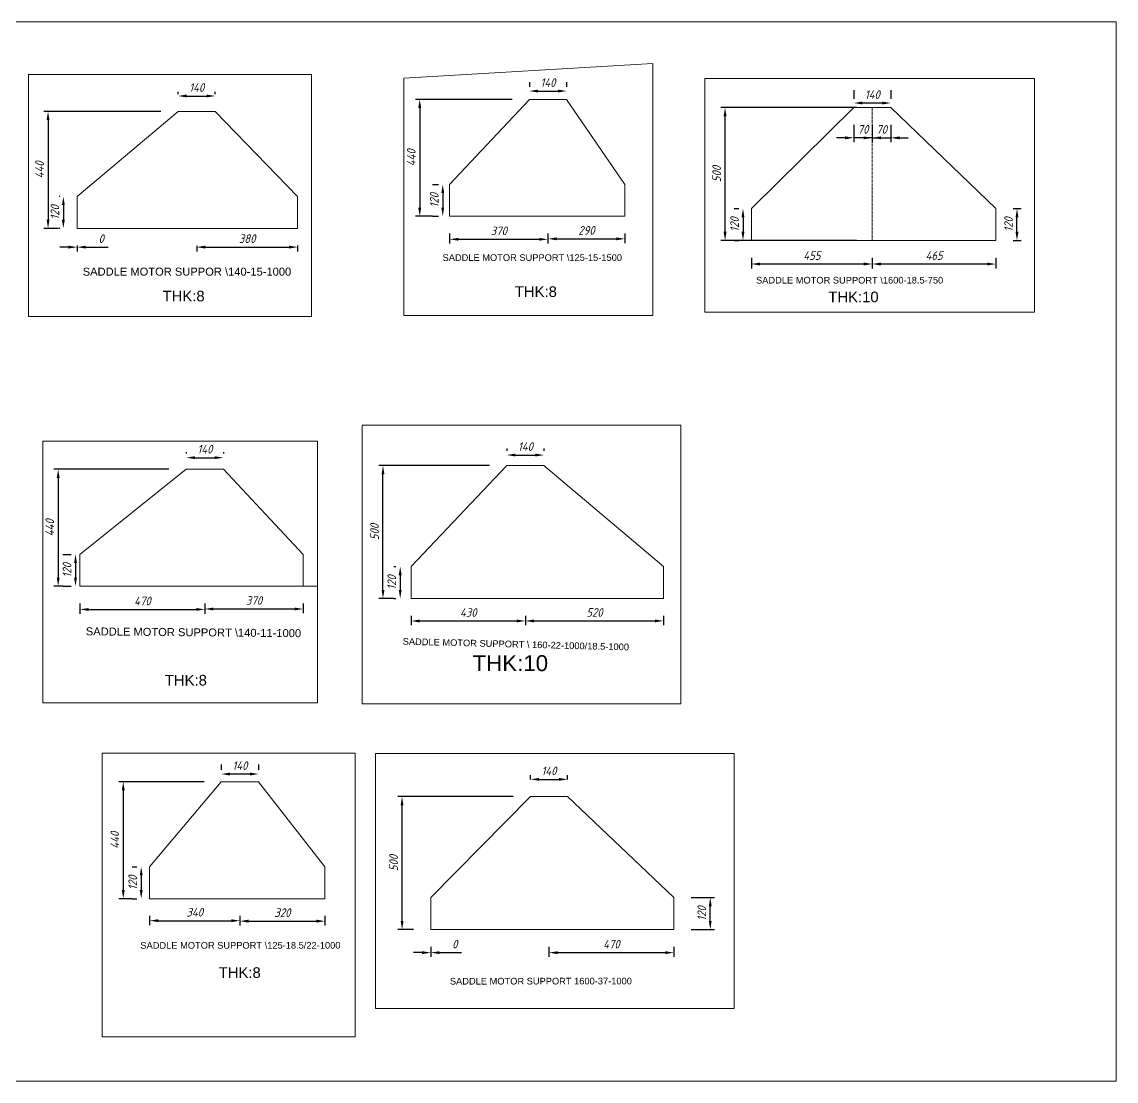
# Model space of a CAD drawing. Header units: millimetres. Extents: x -190679 to -115036, y 116840 to 137731.
# Drawn here: x -138171 to -134052, y 133157 to 137143 of the extents above; entities that cross this region are included whole.
import ezdxf

# ---------------------------------------------------------------- set-up
doc = ezdxf.new("R2010")
doc.units = ezdxf.units.MM
doc.linetypes.add('ACAD_ISO02W100', pattern=[15, 12, -3])
doc.styles.add('GENISO', font='geniso.shx', dxfattribs={"oblique": 15})
doc.styles.get("Standard").update_dxf_attribs({"font": 'arial.ttf'})
doc.dimstyles.new('Scale', dxfattribs={"dimscale": 13, "dimtxt": 2.5, "dimasz": 2.5, "dimexe": 1.25, "dimexo": 5, "dimgap": 1.2, "dimtad": 1, "dimdec": 0, "dimtxsty": 'GENISO', "dimcen": 2.5, "dimclrd": 1, "dimclre": 1, "dimclrt": 7, "dimadec": 0, "dimazin": 0, "dimtfac": 1, "dimtdec": 0, "dimtmove": 0, "dimatfit": 3, "dimfxl": 1, "dimlwd": -1, "dimlwe": -1, "dimarcsym": 0})

# ---------------------------------------------------------------- blocks, each defined once
blk = doc.blocks.new('*D40')
at = {"color": 1, "transparency": 16777216}
for p, q in [((-137995.6, 136295), (-138028.1, 136295)), ((-137963.1, 136300.6), (-137963.1, 136278.7)), ((-137963.1, 136300.6), (-137963.1, 136278.7)), ((-137930.6, 136295), (-137846.9, 136295))]:
    blk.add_line(p, q, dxfattribs=at)
at = {"color": 1, "linetype": 'ByBlock', "transparency": 16777216}
for points in [[(-137995.6, 136300.4), (-137995.6, 136289.5), (-137963.1, 136295)], [(-137930.6, 136300.4), (-137930.6, 136289.5), (-137963.1, 136295)]]:
    blk.add_solid(points, dxfattribs=at)
at = {"layer": 'Defpoints', "color": 0, "linetype": 'ByBlock', "transparency": 16777216}
for p in [(-137963.1, 136365.6), (-137963.1, 136365.6), (-137963.1, 136295)]:
    blk.add_point(p, dxfattribs=at)
at = {"color": 7, "linetype": 'ByBlock', "lineweight": 0, "transparency": 16777216, "insert": (-137872.5, 136326.8), "char_height": 32.5, "attachment_point": 5, "style": 'GENISO'}
blk.add_mtext('0', dxfattribs=at)
blk = doc.blocks.new('*D41')
at = {"color": 1, "transparency": 16777216}
for p, q in [((-137513.1, 136299.9), (-137513.1, 136278.8)), ((-137480.6, 136295.1), (-137165.6, 136295.1)), ((-137133.1, 136300.6), (-137133.1, 136278.8))]:
    blk.add_line(p, q, dxfattribs=at)
at = {"color": 1, "linetype": 'ByBlock', "transparency": 16777216}
for points in [[(-137480.6, 136300.5), (-137480.6, 136289.7), (-137513.1, 136295.1)], [(-137165.6, 136300.5), (-137165.6, 136289.7), (-137133.1, 136295.1)]]:
    blk.add_solid(points, dxfattribs=at)
at = {"layer": 'Defpoints', "color": 0, "linetype": 'ByBlock', "transparency": 16777216}
for p in [(-137513.1, 136364.9), (-137133.1, 136365.6), (-137133.1, 136295.1)]:
    blk.add_point(p, dxfattribs=at)
at = {"color": 7, "linetype": 'ByBlock', "lineweight": 0, "transparency": 16777216, "insert": (-137323.1, 136326.9), "char_height": 32.5, "attachment_point": 5, "style": 'GENISO'}
blk.add_mtext('380', dxfattribs=at)
blk = doc.blocks.new('*D42')
at = {"color": 1, "transparency": 16777216}
for p, q in [((-137583.1, 136870.6), (-137583.1, 136880)), ((-137443.1, 136870.6), (-137443.1, 136880)), ((-137550.6, 136863.7), (-137475.6, 136863.7))]:
    blk.add_line(p, q, dxfattribs=at)
at = {"color": 1, "linetype": 'ByBlock', "transparency": 16777216}
for points in [[(-137550.6, 136869.2), (-137550.6, 136858.3), (-137583.1, 136863.7)], [(-137475.6, 136869.2), (-137475.6, 136858.3), (-137443.1, 136863.7)]]:
    blk.add_solid(points, dxfattribs=at)
at = {"layer": 'Defpoints', "color": 0, "linetype": 'ByBlock', "transparency": 16777216}
for p in [(-137443.1, 136863.7), (-137583.1, 136805.6), (-137443.1, 136805.6)]:
    blk.add_point(p, dxfattribs=at)
at = {"color": 7, "linetype": 'ByBlock', "lineweight": 0, "transparency": 16777216, "insert": (-137513.1, 136895.6), "char_height": 32.5, "attachment_point": 5, "style": 'GENISO'}
blk.add_mtext('140', dxfattribs=at)
blk = doc.blocks.new('*D43')
at = {"color": 1, "transparency": 16777216}
for p, q in [((-138028.1, 136485.6), (-138031.2, 136485.6)), ((-138015, 136453.1), (-138015, 136398.1)), ((-138028.1, 136365.6), (-138031.2, 136365.6))]:
    blk.add_line(p, q, dxfattribs=at)
at = {"color": 1, "linetype": 'ByBlock', "transparency": 16777216}
for points in [[(-138020.4, 136453.1), (-138009.5, 136453.1), (-138015, 136485.6)], [(-138020.4, 136398.1), (-138009.5, 136398.1), (-138015, 136365.6)]]:
    blk.add_solid(points, dxfattribs=at)
at = {"layer": 'Defpoints', "color": 0, "linetype": 'ByBlock', "transparency": 16777216}
for p in [(-137963.1, 136485.6), (-138015, 136365.6), (-137963.1, 136365.6)]:
    blk.add_point(p, dxfattribs=at)
at = {"color": 7, "linetype": 'ByBlock', "lineweight": 0, "transparency": 16777216, "insert": (-138046.8, 136425.6), "char_height": 32.5, "attachment_point": 5, "rotation": 90, "style": 'GENISO'}
blk.add_mtext('120', dxfattribs=at)
blk = doc.blocks.new('*D44')
at = {"color": 1, "transparency": 16777216}
for p, q in [((-137952.3, 134953.9), (-137952.3, 134915.4)), ((-137919.8, 134931.6), (-137514.8, 134931.6)), ((-137482.3, 134953.9), (-137482.3, 134915.4))]:
    blk.add_line(p, q, dxfattribs=at)
at = {"color": 1, "linetype": 'ByBlock', "transparency": 16777216}
for points in [[(-137919.8, 134937), (-137919.8, 134926.2), (-137952.3, 134931.6)], [(-137514.8, 134937), (-137514.8, 134926.2), (-137482.3, 134931.6)]]:
    blk.add_solid(points, dxfattribs=at)
at = {"layer": 'Defpoints', "color": 0, "linetype": 'ByBlock', "transparency": 16777216}
for p in [(-137952.3, 135018.9), (-137482.3, 135018.9), (-137482.3, 134931.6)]:
    blk.add_point(p, dxfattribs=at)
at = {"color": 7, "linetype": 'ByBlock', "lineweight": 0, "transparency": 16777216, "insert": (-137717.3, 134963.5), "char_height": 32.5, "attachment_point": 5, "style": 'GENISO'}
blk.add_mtext('470', dxfattribs=at)
blk = doc.blocks.new('*D45')
at = {"color": 1, "transparency": 16777216}
for p, q in [((-137482.3, 134953.3), (-137482.3, 134917.1)), ((-137449.8, 134933.3), (-137144.8, 134933.3)), ((-137112.3, 134953.9), (-137112.3, 134917.1))]:
    blk.add_line(p, q, dxfattribs=at)
at = {"color": 1, "linetype": 'ByBlock', "transparency": 16777216}
for points in [[(-137449.8, 134938.8), (-137449.8, 134927.9), (-137482.3, 134933.3)], [(-137144.8, 134938.8), (-137144.8, 134927.9), (-137112.3, 134933.3)]]:
    blk.add_solid(points, dxfattribs=at)
at = {"layer": 'Defpoints', "color": 0, "linetype": 'ByBlock', "transparency": 16777216}
for p in [(-137482.3, 135018.3), (-137112.3, 135018.9), (-137112.3, 134933.3)]:
    blk.add_point(p, dxfattribs=at)
at = {"color": 7, "linetype": 'ByBlock', "lineweight": 0, "transparency": 16777216, "insert": (-137297.3, 134965.2), "char_height": 32.5, "attachment_point": 5, "style": 'GENISO'}
blk.add_mtext('370', dxfattribs=at)
blk = doc.blocks.new('*D46')
at = {"color": 1, "transparency": 16777216}
for p, q in [((-138017.3, 135138.9), (-137985.5, 135138.9)), ((-137969.3, 135106.4), (-137969.3, 135051.4)), ((-138017.3, 135018.9), (-137985.5, 135018.9))]:
    blk.add_line(p, q, dxfattribs=at)
at = {"color": 1, "linetype": 'ByBlock', "transparency": 16777216}
for points in [[(-137974.7, 135106.4), (-137963.9, 135106.4), (-137969.3, 135138.9)], [(-137974.7, 135051.4), (-137963.9, 135051.4), (-137969.3, 135018.9)]]:
    blk.add_solid(points, dxfattribs=at)
at = {"layer": 'Defpoints', "color": 0, "linetype": 'ByBlock', "transparency": 16777216}
for p in [(-137952.3, 135138.9), (-137969.3, 135018.9), (-137952.3, 135018.9)]:
    blk.add_point(p, dxfattribs=at)
at = {"color": 7, "linetype": 'ByBlock', "lineweight": 0, "transparency": 16777216, "insert": (-138001.1, 135078.9), "char_height": 32.5, "attachment_point": 5, "rotation": 90, "style": 'GENISO'}
blk.add_mtext('120', dxfattribs=at)
blk = doc.blocks.new('*D47')
at = {"color": 1, "transparency": 16777216}
for p, q in [((-137617.3, 135458.9), (-138050.6, 135458.9)), ((-138034.4, 135426.4), (-138034.4, 135051.4)), ((-138017.3, 135018.9), (-138050.6, 135018.9))]:
    blk.add_line(p, q, dxfattribs=at)
at = {"color": 1, "linetype": 'ByBlock', "transparency": 16777216}
for points in [[(-138039.8, 135426.4), (-138029, 135426.4), (-138034.4, 135458.9)], [(-138039.8, 135051.4), (-138029, 135051.4), (-138034.4, 135018.9)]]:
    blk.add_solid(points, dxfattribs=at)
at = {"layer": 'Defpoints', "color": 0, "linetype": 'ByBlock', "transparency": 16777216}
for p in [(-137552.3, 135458.9), (-138034.4, 135018.9), (-137952.3, 135018.9)]:
    blk.add_point(p, dxfattribs=at)
at = {"color": 7, "linetype": 'ByBlock', "lineweight": 0, "transparency": 16777216, "insert": (-138066.2, 135238.9), "char_height": 32.5, "attachment_point": 5, "rotation": 90, "style": 'GENISO'}
blk.add_mtext('440', dxfattribs=at)
blk = doc.blocks.new('*D48')
at = {"color": 1, "transparency": 16777216}
for p, q in [((-137552.3, 135523.9), (-137552.3, 135518.9)), ((-137412.3, 135523.9), (-137412.3, 135518.9)), ((-137519.8, 135502.7), (-137444.8, 135502.7))]:
    blk.add_line(p, q, dxfattribs=at)
at = {"color": 1, "linetype": 'ByBlock', "transparency": 16777216}
for points in [[(-137519.8, 135508.1), (-137519.8, 135497.3), (-137552.3, 135502.7)], [(-137444.8, 135508.1), (-137444.8, 135497.3), (-137412.3, 135502.7)]]:
    blk.add_solid(points, dxfattribs=at)
at = {"layer": 'Defpoints', "color": 0, "linetype": 'ByBlock', "transparency": 16777216}
for p in [(-137412.3, 135502.7), (-137552.3, 135458.9), (-137412.3, 135458.9)]:
    blk.add_point(p, dxfattribs=at)
at = {"color": 7, "linetype": 'ByBlock', "lineweight": 0, "transparency": 16777216, "insert": (-137482.3, 135534.5), "char_height": 32.5, "attachment_point": 5, "style": 'GENISO'}
blk.add_mtext('140', dxfattribs=at)
blk = doc.blocks.new('*D49')
at = {"color": 1, "transparency": 16777216}
for p, q in [((-137690.4, 133778), (-137690.4, 133744)), ((-137350.4, 133778), (-137350.4, 133744)), ((-137657.9, 133760.3), (-137382.9, 133760.3))]:
    blk.add_line(p, q, dxfattribs=at)
at = {"color": 1, "linetype": 'ByBlock', "transparency": 16777216}
for points in [[(-137657.9, 133765.7), (-137657.9, 133754.9), (-137690.4, 133760.3)], [(-137382.9, 133765.7), (-137382.9, 133754.9), (-137350.4, 133760.3)]]:
    blk.add_solid(points, dxfattribs=at)
at = {"layer": 'Defpoints', "color": 0, "linetype": 'ByBlock', "transparency": 16777216}
for p in [(-137690.4, 133843), (-137350.4, 133843), (-137350.4, 133760.3)]:
    blk.add_point(p, dxfattribs=at)
at = {"color": 7, "linetype": 'ByBlock', "lineweight": 0, "transparency": 16777216, "insert": (-137520.4, 133792.1), "char_height": 32.5, "attachment_point": 5, "style": 'GENISO'}
blk.add_mtext('340', dxfattribs=at)
blk = doc.blocks.new('*D50')
at = {"color": 1, "transparency": 16777216}
for p, q in [((-137350.4, 133778), (-137350.4, 133742.4)), ((-137030.4, 133778), (-137030.4, 133742.4)), ((-137317.9, 133758.6), (-137062.9, 133758.6))]:
    blk.add_line(p, q, dxfattribs=at)
at = {"color": 1, "linetype": 'ByBlock', "transparency": 16777216}
for points in [[(-137317.9, 133764.1), (-137317.9, 133753.2), (-137350.4, 133758.6)], [(-137062.9, 133764.1), (-137062.9, 133753.2), (-137030.4, 133758.6)]]:
    blk.add_solid(points, dxfattribs=at)
at = {"layer": 'Defpoints', "color": 0, "linetype": 'ByBlock', "transparency": 16777216}
for p in [(-137350.4, 133843), (-137030.4, 133843), (-137030.4, 133758.6)]:
    blk.add_point(p, dxfattribs=at)
at = {"color": 7, "linetype": 'ByBlock', "lineweight": 0, "transparency": 16777216, "insert": (-137190.4, 133790.5), "char_height": 32.5, "attachment_point": 5, "style": 'GENISO'}
blk.add_mtext('320', dxfattribs=at)
blk = doc.blocks.new('*D51')
at = {"color": 1, "transparency": 16777216}
for p, q in [((-137755.4, 133963), (-137738.2, 133963)), ((-137721.9, 133930.5), (-137721.9, 133875.5)), ((-137755.4, 133843), (-137738.2, 133843))]:
    blk.add_line(p, q, dxfattribs=at)
at = {"color": 1, "linetype": 'ByBlock', "transparency": 16777216}
for points in [[(-137727.4, 133930.5), (-137716.5, 133930.5), (-137721.9, 133963)], [(-137727.4, 133875.5), (-137716.5, 133875.5), (-137721.9, 133843)]]:
    blk.add_solid(points, dxfattribs=at)
at = {"layer": 'Defpoints', "color": 0, "linetype": 'ByBlock', "transparency": 16777216}
for p in [(-137690.4, 133963), (-137721.9, 133843), (-137690.4, 133843)]:
    blk.add_point(p, dxfattribs=at)
at = {"color": 7, "linetype": 'ByBlock', "lineweight": 0, "transparency": 16777216, "insert": (-137753.8, 133903), "char_height": 32.5, "attachment_point": 5, "rotation": 90, "style": 'GENISO'}
blk.add_mtext('120', dxfattribs=at)
blk = doc.blocks.new('*D52')
at = {"color": 1, "transparency": 16777216}
for p, q in [((-137485.4, 134283), (-137805.7, 134283)), ((-137789.4, 134250.5), (-137789.4, 133875.5)), ((-137755.4, 133843), (-137805.7, 133843))]:
    blk.add_line(p, q, dxfattribs=at)
at = {"color": 1, "linetype": 'ByBlock', "transparency": 16777216}
for points in [[(-137794.9, 134250.5), (-137784, 134250.5), (-137789.4, 134283)], [(-137794.9, 133875.5), (-137784, 133875.5), (-137789.4, 133843)]]:
    blk.add_solid(points, dxfattribs=at)
at = {"layer": 'Defpoints', "color": 0, "linetype": 'ByBlock', "transparency": 16777216}
for p in [(-137420.4, 134283), (-137789.4, 133843), (-137690.4, 133843)]:
    blk.add_point(p, dxfattribs=at)
at = {"color": 7, "linetype": 'ByBlock', "lineweight": 0, "transparency": 16777216, "insert": (-137821.3, 134063), "char_height": 32.5, "attachment_point": 5, "rotation": 90, "style": 'GENISO'}
blk.add_mtext('440', dxfattribs=at)
blk = doc.blocks.new('*D53')
at = {"color": 1, "transparency": 16777216}
for p, q in [((-137420.4, 134348), (-137420.4, 134328.3)), ((-137280.4, 134348), (-137280.4, 134328.3)), ((-137312.9, 134312.1), (-137387.9, 134312.1))]:
    blk.add_line(p, q, dxfattribs=at)
at = {"color": 1, "linetype": 'ByBlock', "transparency": 16777216}
for points in [[(-137387.9, 134317.5), (-137387.9, 134306.7), (-137420.4, 134312.1)], [(-137312.9, 134317.5), (-137312.9, 134306.7), (-137280.4, 134312.1)]]:
    blk.add_solid(points, dxfattribs=at)
at = {"layer": 'Defpoints', "color": 0, "linetype": 'ByBlock', "transparency": 16777216}
for p in [(-137420.4, 134312.1), (-137420.4, 134283), (-137280.4, 134283)]:
    blk.add_point(p, dxfattribs=at)
at = {"color": 7, "linetype": 'ByBlock', "lineweight": 0, "transparency": 16777216, "insert": (-137350.4, 134343.9), "char_height": 32.5, "attachment_point": 5, "style": 'GENISO'}
blk.add_mtext('140', dxfattribs=at)
blk = doc.blocks.new('*D54')
at = {"color": 1, "transparency": 16777216}
for p, q in [((-136560.9, 136346.2), (-136560.9, 136308.2)), ((-136190.9, 136346.2), (-136190.9, 136308.2)), ((-136528.4, 136324.5), (-136223.4, 136324.5))]:
    blk.add_line(p, q, dxfattribs=at)
at = {"color": 1, "linetype": 'ByBlock', "transparency": 16777216}
for points in [[(-136528.4, 136329.9), (-136528.4, 136319.1), (-136560.9, 136324.5)], [(-136223.4, 136329.9), (-136223.4, 136319.1), (-136190.9, 136324.5)]]:
    blk.add_solid(points, dxfattribs=at)
at = {"layer": 'Defpoints', "color": 0, "linetype": 'ByBlock', "transparency": 16777216}
for p in [(-136560.9, 136411.2), (-136190.9, 136411.2), (-136190.9, 136324.5)]:
    blk.add_point(p, dxfattribs=at)
at = {"color": 7, "linetype": 'ByBlock', "lineweight": 0, "transparency": 16777216, "insert": (-136375.9, 136356.3), "char_height": 32.5, "attachment_point": 5, "style": 'GENISO'}
blk.add_mtext('370', dxfattribs=at)
blk = doc.blocks.new('*D55')
at = {"color": 1, "transparency": 16777216}
for p, q in [((-136190.9, 136345.6), (-136190.9, 136310)), ((-135900.9, 136346.2), (-135900.9, 136310)), ((-136158.4, 136326.2), (-135933.4, 136326.2))]:
    blk.add_line(p, q, dxfattribs=at)
at = {"color": 1, "linetype": 'ByBlock', "transparency": 16777216}
for points in [[(-136158.4, 136331.7), (-136158.4, 136320.8), (-136190.9, 136326.2)], [(-135933.4, 136331.7), (-135933.4, 136320.8), (-135900.9, 136326.2)]]:
    blk.add_solid(points, dxfattribs=at)
at = {"layer": 'Defpoints', "color": 0, "linetype": 'ByBlock', "transparency": 16777216}
for p in [(-136190.9, 136410.6), (-135900.9, 136411.2), (-135900.9, 136326.2)]:
    blk.add_point(p, dxfattribs=at)
at = {"color": 7, "linetype": 'ByBlock', "lineweight": 0, "transparency": 16777216, "insert": (-136045.9, 136358.1), "char_height": 32.5, "attachment_point": 5, "style": 'GENISO'}
blk.add_mtext('290', dxfattribs=at)
blk = doc.blocks.new('*D56')
at = {"color": 1, "transparency": 16777216}
for p, q in [((-136625.9, 136531.2), (-136603.2, 136531.2)), ((-136586.9, 136498.7), (-136586.9, 136443.7)), ((-136625.9, 136411.2), (-136603.2, 136411.2))]:
    blk.add_line(p, q, dxfattribs=at)
at = {"color": 1, "linetype": 'ByBlock', "transparency": 16777216}
for points in [[(-136592.3, 136498.7), (-136581.5, 136498.7), (-136586.9, 136531.2)], [(-136592.3, 136443.7), (-136581.5, 136443.7), (-136586.9, 136411.2)]]:
    blk.add_solid(points, dxfattribs=at)
at = {"layer": 'Defpoints', "color": 0, "linetype": 'ByBlock', "transparency": 16777216}
for p in [(-136560.9, 136531.2), (-136586.9, 136411.2), (-136560.9, 136411.2)]:
    blk.add_point(p, dxfattribs=at)
at = {"color": 7, "linetype": 'ByBlock', "lineweight": 0, "transparency": 16777216, "insert": (-136618.8, 136471.2), "char_height": 32.5, "attachment_point": 5, "rotation": 90, "style": 'GENISO'}
blk.add_mtext('120', dxfattribs=at)
blk = doc.blocks.new('*D57')
at = {"color": 1, "transparency": 16777216}
for p, q in [((-136325.9, 136851.2), (-136689.9, 136851.2)), ((-136673.6, 136818.7), (-136673.6, 136443.7)), ((-136625.9, 136411.2), (-136689.9, 136411.2))]:
    blk.add_line(p, q, dxfattribs=at)
at = {"color": 1, "linetype": 'ByBlock', "transparency": 16777216}
for points in [[(-136679.1, 136818.7), (-136668.2, 136818.7), (-136673.6, 136851.2)], [(-136679.1, 136443.7), (-136668.2, 136443.7), (-136673.6, 136411.2)]]:
    blk.add_solid(points, dxfattribs=at)
at = {"layer": 'Defpoints', "color": 0, "linetype": 'ByBlock', "transparency": 16777216}
for p in [(-136260.9, 136851.2), (-136673.6, 136411.2), (-136560.9, 136411.2)]:
    blk.add_point(p, dxfattribs=at)
at = {"color": 7, "linetype": 'ByBlock', "lineweight": 0, "transparency": 16777216, "insert": (-136705.5, 136631.2), "char_height": 32.5, "attachment_point": 5, "rotation": 90, "style": 'GENISO'}
blk.add_mtext('440', dxfattribs=at)
blk = doc.blocks.new('*D58')
at = {"color": 1, "transparency": 16777216}
for p, q in [((-136260.9, 136916.2), (-136260.9, 136898.7)), ((-136120.9, 136916.2), (-136120.9, 136898.7)), ((-136228.4, 136882.4), (-136153.4, 136882.4))]:
    blk.add_line(p, q, dxfattribs=at)
at = {"color": 1, "linetype": 'ByBlock', "transparency": 16777216}
for points in [[(-136228.4, 136887.8), (-136228.4, 136877), (-136260.9, 136882.4)], [(-136153.4, 136887.8), (-136153.4, 136877), (-136120.9, 136882.4)]]:
    blk.add_solid(points, dxfattribs=at)
at = {"layer": 'Defpoints', "color": 0, "linetype": 'ByBlock', "transparency": 16777216}
for p in [(-136120.9, 136882.4), (-136260.9, 136851.2), (-136120.9, 136851.2)]:
    blk.add_point(p, dxfattribs=at)
at = {"color": 7, "linetype": 'ByBlock', "lineweight": 0, "transparency": 16777216, "insert": (-136190.9, 136914.3), "char_height": 32.5, "attachment_point": 5, "style": 'GENISO'}
blk.add_mtext('140', dxfattribs=at)
blk = doc.blocks.new('*D59')
at = {"color": 1, "transparency": 16777216}
for p, q in [((-136705.8, 134907.8), (-136705.8, 134871.9)), ((-136275.8, 134907.8), (-136275.8, 134871.9)), ((-136673.3, 134888.2), (-136308.3, 134888.2))]:
    blk.add_line(p, q, dxfattribs=at)
at = {"color": 1, "linetype": 'ByBlock', "transparency": 16777216}
for points in [[(-136673.3, 134893.6), (-136673.3, 134882.8), (-136705.8, 134888.2)], [(-136308.3, 134893.6), (-136308.3, 134882.8), (-136275.8, 134888.2)]]:
    blk.add_solid(points, dxfattribs=at)
at = {"layer": 'Defpoints', "color": 0, "linetype": 'ByBlock', "transparency": 16777216}
for p in [(-136705.8, 134972.8), (-136275.8, 134972.8), (-136275.8, 134888.2)]:
    blk.add_point(p, dxfattribs=at)
at = {"color": 7, "linetype": 'ByBlock', "lineweight": 0, "transparency": 16777216, "insert": (-136490.8, 134920), "char_height": 32.5, "attachment_point": 5, "style": 'GENISO'}
blk.add_mtext('430', dxfattribs=at)
blk = doc.blocks.new('*D60')
at = {"color": 1, "transparency": 16777216}
for p, q in [((-136275.8, 134907.2), (-136275.8, 134872.1)), ((-135755.8, 134907.8), (-135755.8, 134872.1)), ((-136243.3, 134888.3), (-135788.3, 134888.3))]:
    blk.add_line(p, q, dxfattribs=at)
at = {"color": 1, "linetype": 'ByBlock', "transparency": 16777216}
for points in [[(-136243.3, 134893.7), (-136243.3, 134882.9), (-136275.8, 134888.3)], [(-135788.3, 134893.7), (-135788.3, 134882.9), (-135755.8, 134888.3)]]:
    blk.add_solid(points, dxfattribs=at)
at = {"layer": 'Defpoints', "color": 0, "linetype": 'ByBlock', "transparency": 16777216}
for p in [(-136275.8, 134972.2), (-135755.8, 134972.8), (-135755.8, 134888.3)]:
    blk.add_point(p, dxfattribs=at)
at = {"color": 7, "linetype": 'ByBlock', "lineweight": 0, "transparency": 16777216, "insert": (-136015.8, 134920.2), "char_height": 32.5, "attachment_point": 5, "style": 'GENISO'}
blk.add_mtext('520', dxfattribs=at)
blk = doc.blocks.new('*D61')
at = {"color": 1, "transparency": 16777216}
for p, q in [((-136345.8, 135537.8), (-136345.8, 135528.8)), ((-136313.3, 135512.6), (-136238.3, 135512.6)), ((-136205.8, 135537.8), (-136205.8, 135528.8))]:
    blk.add_line(p, q, dxfattribs=at)
at = {"color": 1, "linetype": 'ByBlock', "transparency": 16777216}
for points in [[(-136313.3, 135518), (-136313.3, 135507.2), (-136345.8, 135512.6)], [(-136238.3, 135518), (-136238.3, 135507.2), (-136205.8, 135512.6)]]:
    blk.add_solid(points, dxfattribs=at)
at = {"layer": 'Defpoints', "color": 0, "linetype": 'ByBlock', "transparency": 16777216}
for p in [(-136205.8, 135512.6), (-136345.8, 135472.8), (-136205.8, 135472.8)]:
    blk.add_point(p, dxfattribs=at)
at = {"color": 7, "linetype": 'ByBlock', "lineweight": 0, "transparency": 16777216, "insert": (-136275.8, 135544.4), "char_height": 32.5, "attachment_point": 5, "style": 'GENISO'}
blk.add_mtext('140', dxfattribs=at)
blk = doc.blocks.new('*D62')
at = {"color": 1, "transparency": 16777216}
for p, q in [((-136770.8, 135092.8), (-136763.3, 135092.8)), ((-136747, 135060.3), (-136747, 135005.3)), ((-136770.8, 134972.8), (-136763.3, 134972.8))]:
    blk.add_line(p, q, dxfattribs=at)
at = {"color": 1, "linetype": 'ByBlock', "transparency": 16777216}
for points in [[(-136752.5, 135060.3), (-136741.6, 135060.3), (-136747, 135092.8)], [(-136752.5, 135005.3), (-136741.6, 135005.3), (-136747, 134972.8)]]:
    blk.add_solid(points, dxfattribs=at)
at = {"layer": 'Defpoints', "color": 0, "linetype": 'ByBlock', "transparency": 16777216}
for p in [(-136705.8, 135092.8), (-136747, 134972.8), (-136705.8, 134972.8)]:
    blk.add_point(p, dxfattribs=at)
at = {"color": 7, "linetype": 'ByBlock', "lineweight": 0, "transparency": 16777216, "insert": (-136778.9, 135032.8), "char_height": 32.5, "attachment_point": 5, "rotation": 90, "style": 'GENISO'}
blk.add_mtext('120', dxfattribs=at)
blk = doc.blocks.new('*D71')
at = {"color": 1, "transparency": 16777216}
for p, q in [((-137648.1, 136805.6), (-138088.8, 136805.6)), ((-138072.6, 136773.1), (-138072.6, 136398.1)), ((-138033.1, 136365.6), (-138088.8, 136365.6))]:
    blk.add_line(p, q, dxfattribs=at)
at = {"color": 1, "linetype": 'ByBlock', "transparency": 16777216}
for points in [[(-138078, 136773.1), (-138067.2, 136773.1), (-138072.6, 136805.6)], [(-138078, 136398.1), (-138067.2, 136398.1), (-138072.6, 136365.6)]]:
    blk.add_solid(points, dxfattribs=at)
at = {"layer": 'Defpoints', "color": 0, "linetype": 'ByBlock', "transparency": 16777216}
for p in [(-137583.1, 136805.6), (-138072.6, 136365.6), (-137968.1, 136365.6)]:
    blk.add_point(p, dxfattribs=at)
at = {"color": 7, "linetype": 'ByBlock', "lineweight": 0, "transparency": 16777216, "insert": (-138104.4, 136585.6), "char_height": 32.5, "attachment_point": 5, "rotation": 90, "style": 'GENISO'}
blk.add_mtext('440', dxfattribs=at)
blk = doc.blocks.new('*D72')
at = {"color": 1, "transparency": 16777216}
for p, q in [((-136410.8, 135472.8), (-136828, 135472.8)), ((-136811.8, 135005.3), (-136811.8, 135440.3)), ((-136770.8, 134972.8), (-136828, 134972.8))]:
    blk.add_line(p, q, dxfattribs=at)
at = {"color": 1, "linetype": 'ByBlock', "transparency": 16777216}
for points in [[(-136817.2, 135440.3), (-136806.3, 135440.3), (-136811.8, 135472.8)], [(-136817.2, 135005.3), (-136806.3, 135005.3), (-136811.8, 134972.8)]]:
    blk.add_solid(points, dxfattribs=at)
at = {"layer": 'Defpoints', "color": 0, "linetype": 'ByBlock', "transparency": 16777216}
for p in [(-136811.8, 135472.8), (-136345.8, 135472.8), (-136705.8, 134972.8)]:
    blk.add_point(p, dxfattribs=at)
at = {"color": 7, "linetype": 'ByBlock', "lineweight": 0, "transparency": 16777216, "insert": (-136843.6, 135222.8), "char_height": 32.5, "attachment_point": 5, "rotation": 90, "style": 'GENISO'}
blk.add_mtext('500', dxfattribs=at)
blk = doc.blocks.new('*D82')
at = {"color": 1, "transparency": 16777216}
for p, q in [((-136257.1, 134292.1), (-136257.1, 134308.4)), ((-136224.6, 134292.1), (-136149.6, 134292.1)), ((-136117.1, 134292.1), (-136117.1, 134308.4))]:
    blk.add_line(p, q, dxfattribs=at)
at = {"color": 1, "linetype": 'ByBlock', "transparency": 16777216}
for points in [[(-136224.6, 134297.5), (-136224.6, 134286.7), (-136257.1, 134292.1)], [(-136149.6, 134297.5), (-136149.6, 134286.7), (-136117.1, 134292.1)]]:
    blk.add_solid(points, dxfattribs=at)
at = {"layer": 'Defpoints', "color": 0, "linetype": 'ByBlock', "transparency": 16777216}
for p in [(-136117.1, 134292.1), (-136257.1, 134227.1), (-136117.1, 134227.1)]:
    blk.add_point(p, dxfattribs=at)
at = {"color": 7, "linetype": 'ByBlock', "lineweight": 0, "transparency": 16777216, "insert": (-136187.1, 134324), "char_height": 32.5, "attachment_point": 5, "style": 'GENISO'}
blk.add_mtext('140', dxfattribs=at)
blk = doc.blocks.new('*D83')
at = {"color": 1, "transparency": 16777216}
for p, q in [((-136632.1, 133662.1), (-136632.1, 133623.8)), ((-136632.1, 133662.1), (-136632.1, 133623.8)), ((-136664.6, 133640), (-136697.1, 133640)), ((-136599.6, 133640), (-136515.9, 133640))]:
    blk.add_line(p, q, dxfattribs=at)
at = {"color": 1, "linetype": 'ByBlock', "transparency": 16777216}
for points in [[(-136664.6, 133645.4), (-136664.6, 133634.6), (-136632.1, 133640)], [(-136599.6, 133645.4), (-136599.6, 133634.6), (-136632.1, 133640)]]:
    blk.add_solid(points, dxfattribs=at)
at = {"layer": 'Defpoints', "color": 0, "linetype": 'ByBlock', "transparency": 16777216}
for p in [(-136632.1, 133727.1), (-136632.1, 133727.1), (-136632.1, 133640)]:
    blk.add_point(p, dxfattribs=at)
at = {"color": 7, "linetype": 'ByBlock', "lineweight": 0, "transparency": 16777216, "insert": (-136541.5, 133671.9), "char_height": 32.5, "attachment_point": 5, "style": 'GENISO'}
blk.add_mtext('0', dxfattribs=at)
blk = doc.blocks.new('*D84')
at = {"color": 1, "transparency": 16777216}
for p, q in [((-136187.1, 133662.1), (-136187.1, 133623.8)), ((-135717.1, 133662.1), (-135717.1, 133623.8)), ((-136154.6, 133640), (-135749.6, 133640))]:
    blk.add_line(p, q, dxfattribs=at)
at = {"color": 1, "linetype": 'ByBlock', "transparency": 16777216}
for points in [[(-136154.6, 133645.4), (-136154.6, 133634.6), (-136187.1, 133640)], [(-135749.6, 133645.4), (-135749.6, 133634.6), (-135717.1, 133640)]]:
    blk.add_solid(points, dxfattribs=at)
at = {"layer": 'Defpoints', "color": 0, "linetype": 'ByBlock', "transparency": 16777216}
for p in [(-136187.1, 133727.1), (-135717.1, 133727.1), (-135717.1, 133640)]:
    blk.add_point(p, dxfattribs=at)
at = {"color": 7, "linetype": 'ByBlock', "lineweight": 0, "transparency": 16777216, "insert": (-135952.1, 133671.9), "char_height": 32.5, "attachment_point": 5, "style": 'GENISO'}
blk.add_mtext('470', dxfattribs=at)
blk = doc.blocks.new('*D85')
at = {"color": 1, "transparency": 16777216}
for p, q in [((-135652.1, 133847.1), (-135563.8, 133847.1)), ((-135580, 133759.6), (-135580, 133814.6)), ((-135652.1, 133727.1), (-135563.8, 133727.1))]:
    blk.add_line(p, q, dxfattribs=at)
at = {"color": 1, "linetype": 'ByBlock', "transparency": 16777216}
for points in [[(-135585.4, 133814.6), (-135574.6, 133814.6), (-135580, 133847.1)], [(-135585.4, 133759.6), (-135574.6, 133759.6), (-135580, 133727.1)]]:
    blk.add_solid(points, dxfattribs=at)
at = {"layer": 'Defpoints', "color": 0, "linetype": 'ByBlock', "transparency": 16777216}
for p in [(-135717.1, 133847.1), (-135580, 133847.1), (-135717.1, 133727.1)]:
    blk.add_point(p, dxfattribs=at)
at = {"color": 7, "linetype": 'ByBlock', "lineweight": 0, "transparency": 16777216, "insert": (-135611.9, 133787.1), "char_height": 32.5, "attachment_point": 5, "rotation": 90, "style": 'GENISO'}
blk.add_mtext('120', dxfattribs=at)
blk = doc.blocks.new('*D86')
at = {"color": 1, "transparency": 16777216}
for p, q in [((-136322.1, 134227.1), (-136756.2, 134227.1)), ((-136740, 133759.6), (-136740, 134194.6)), ((-136697.1, 133727.1), (-136756.2, 133727.1))]:
    blk.add_line(p, q, dxfattribs=at)
at = {"color": 1, "linetype": 'ByBlock', "transparency": 16777216}
for points in [[(-136745.4, 134194.6), (-136734.6, 134194.6), (-136740, 134227.1)], [(-136745.4, 133759.6), (-136734.6, 133759.6), (-136740, 133727.1)]]:
    blk.add_solid(points, dxfattribs=at)
at = {"layer": 'Defpoints', "color": 0, "linetype": 'ByBlock', "transparency": 16777216}
for p in [(-136740, 134227.1), (-136257.1, 134227.1), (-136632.1, 133727.1)]:
    blk.add_point(p, dxfattribs=at)
at = {"color": 7, "linetype": 'ByBlock', "lineweight": 0, "transparency": 16777216, "insert": (-136771.9, 133977.1), "char_height": 32.5, "attachment_point": 5, "rotation": 90, "style": 'GENISO'}
blk.add_mtext('500', dxfattribs=at)
blk = doc.blocks.new('*D89')
at = {"color": 1, "transparency": 16777216}
for p, q in [((-135040, 136885.1), (-135040, 136853.6)), ((-134900, 136885.1), (-134900, 136853.6)), ((-134932.5, 136837.3), (-135007.5, 136837.3))]:
    blk.add_line(p, q, dxfattribs=at)
at = {"color": 1, "linetype": 'ByBlock', "transparency": 16777216}
for points in [[(-135007.5, 136842.8), (-135007.5, 136831.9), (-135040, 136837.3)], [(-134932.5, 136842.8), (-134932.5, 136831.9), (-134900, 136837.3)]]:
    blk.add_solid(points, dxfattribs=at)
at = {"layer": 'Defpoints', "color": 0, "linetype": 'ByBlock', "transparency": 16777216}
for p in [(-135040, 136837.3), (-135040, 136820.1), (-134900, 136820.1)]:
    blk.add_point(p, dxfattribs=at)
at = {"color": 7, "linetype": 'ByBlock', "lineweight": 0, "transparency": 16777216, "insert": (-134970, 136869.2), "char_height": 32.5, "attachment_point": 5, "style": 'GENISO'}
blk.add_mtext('140', dxfattribs=at)
blk = doc.blocks.new('*D90')
at = {"color": 1, "transparency": 16777216}
for p, q in [((-134440, 136440.1), (-134409.2, 136440.1)), ((-134425.4, 136352.6), (-134425.4, 136407.6)), ((-134440, 136320.1), (-134409.2, 136320.1))]:
    blk.add_line(p, q, dxfattribs=at)
at = {"color": 1, "linetype": 'ByBlock', "transparency": 16777216}
for points in [[(-134430.8, 136407.6), (-134420, 136407.6), (-134425.4, 136440.1)], [(-134430.8, 136352.6), (-134420, 136352.6), (-134425.4, 136320.1)]]:
    blk.add_solid(points, dxfattribs=at)
at = {"layer": 'Defpoints', "color": 0, "linetype": 'ByBlock', "transparency": 16777216}
for p in [(-134505, 136440.1), (-134425.4, 136440.1), (-134505, 136320.1)]:
    blk.add_point(p, dxfattribs=at)
at = {"color": 7, "linetype": 'ByBlock', "lineweight": 0, "transparency": 16777216, "insert": (-134457.3, 136380.1), "char_height": 32.5, "attachment_point": 5, "rotation": 90, "style": 'GENISO'}
blk.add_mtext('120', dxfattribs=at)
blk = doc.blocks.new('*D91')
at = {"color": 1, "transparency": 16777216}
for p, q in [((-135030, 136820.1), (-135540.5, 136820.1)), ((-135524.2, 136352.6), (-135524.2, 136787.6)), ((-135030, 136320.1), (-135540.5, 136320.1))]:
    blk.add_line(p, q, dxfattribs=at)
at = {"color": 1, "linetype": 'ByBlock', "transparency": 16777216}
for points in [[(-135529.6, 136787.6), (-135518.8, 136787.6), (-135524.2, 136820.1)], [(-135529.6, 136352.6), (-135518.8, 136352.6), (-135524.2, 136320.1)]]:
    blk.add_solid(points, dxfattribs=at)
at = {"layer": 'Defpoints', "color": 0, "linetype": 'ByBlock', "transparency": 16777216}
for p in [(-135524.2, 136820.1), (-134965, 136820.1), (-134965, 136320.1)]:
    blk.add_point(p, dxfattribs=at)
at = {"color": 7, "linetype": 'ByBlock', "lineweight": 0, "transparency": 16777216, "insert": (-135556.1, 136570.1), "char_height": 32.5, "attachment_point": 5, "rotation": 90, "style": 'GENISO'}
blk.add_mtext('500', dxfattribs=at)
blk = doc.blocks.new('*D92')
at = {"color": 1, "transparency": 16777216}
for p, q in [((-135490, 136440.1), (-135473, 136440.1)), ((-135456.7, 136407.6), (-135456.7, 136352.6)), ((-135490, 136320.1), (-135473, 136320.1))]:
    blk.add_line(p, q, dxfattribs=at)
at = {"color": 1, "linetype": 'ByBlock', "transparency": 16777216}
for points in [[(-135462.2, 136407.6), (-135451.3, 136407.6), (-135456.7, 136440.1)], [(-135462.2, 136352.6), (-135451.3, 136352.6), (-135456.7, 136320.1)]]:
    blk.add_solid(points, dxfattribs=at)
at = {"layer": 'Defpoints', "color": 0, "linetype": 'ByBlock', "transparency": 16777216}
for p in [(-135425, 136440.1), (-135456.7, 136320.1), (-135425, 136320.1)]:
    blk.add_point(p, dxfattribs=at)
at = {"color": 7, "linetype": 'ByBlock', "lineweight": 0, "transparency": 16777216, "insert": (-135488.6, 136380.1), "char_height": 32.5, "attachment_point": 5, "rotation": 90, "style": 'GENISO'}
blk.add_mtext('120', dxfattribs=at)
blk = doc.blocks.new('*D93')
at = {"color": 1, "transparency": 16777216}
for p, q in [((-134970, 136255.1), (-134970, 136215.2)), ((-134505, 136255.1), (-134505, 136215.2)), ((-134537.5, 136231.5), (-134937.5, 136231.5))]:
    blk.add_line(p, q, dxfattribs=at)
at = {"color": 1, "linetype": 'ByBlock', "transparency": 16777216}
for points in [[(-134937.5, 136236.9), (-134937.5, 136226), (-134970, 136231.5)], [(-134537.5, 136236.9), (-134537.5, 136226), (-134505, 136231.5)]]:
    blk.add_solid(points, dxfattribs=at)
at = {"layer": 'Defpoints', "color": 0, "linetype": 'ByBlock', "transparency": 16777216}
for p in [(-134970, 136320.1), (-134505, 136320.1), (-134970, 136231.5)]:
    blk.add_point(p, dxfattribs=at)
at = {"color": 7, "linetype": 'ByBlock', "lineweight": 0, "transparency": 16777216, "insert": (-134737.5, 136263.3), "char_height": 32.5, "attachment_point": 5, "style": 'GENISO'}
blk.add_mtext('465', dxfattribs=at)
blk = doc.blocks.new('*D87')
at = {"color": 1, "transparency": 16777216}
for p, q in [((-135425, 136255.1), (-135425, 136215.2)), ((-134970, 136255.1), (-134970, 136215.2)), ((-135002.5, 136231.5), (-135392.5, 136231.5))]:
    blk.add_line(p, q, dxfattribs=at)
at = {"color": 1, "linetype": 'ByBlock', "transparency": 16777216}
for points in [[(-135392.5, 136236.9), (-135392.5, 136226), (-135425, 136231.5)], [(-135002.5, 136236.9), (-135002.5, 136226), (-134970, 136231.5)]]:
    blk.add_solid(points, dxfattribs=at)
at = {"layer": 'Defpoints', "color": 0, "linetype": 'ByBlock', "transparency": 16777216}
for p in [(-135425, 136320.1), (-134970, 136320.1), (-135425, 136231.5)]:
    blk.add_point(p, dxfattribs=at)
at = {"color": 7, "linetype": 'ByBlock', "lineweight": 0, "transparency": 16777216, "insert": (-135197.5, 136263.3), "char_height": 32.5, "attachment_point": 5, "style": 'GENISO'}
blk.add_mtext('455', dxfattribs=at)
blk = doc.blocks.new('*D94')
at = {"color": 1, "transparency": 16777216}
for p, q in [((-134970, 136755.1), (-134970, 136689.9)), ((-134900, 136755.1), (-134900, 136689.9)), ((-135002.5, 136706.2), (-135035, 136706.2)), ((-134970, 136706.2), (-134900, 136706.2)), ((-134867.5, 136706.2), (-134835, 136706.2))]:
    blk.add_line(p, q, dxfattribs=at)
at = {"color": 1, "linetype": 'ByBlock', "transparency": 16777216}
for points in [[(-135002.5, 136711.6), (-135002.5, 136700.8), (-134970, 136706.2)], [(-134867.5, 136711.6), (-134867.5, 136700.8), (-134900, 136706.2)]]:
    blk.add_solid(points, dxfattribs=at)
at = {"layer": 'Defpoints', "color": 0, "linetype": 'ByBlock', "transparency": 16777216}
for p in [(-134970, 136820.1), (-134900, 136820.1), (-134900, 136706.2)]:
    blk.add_point(p, dxfattribs=at)
at = {"color": 7, "linetype": 'ByBlock', "lineweight": 0, "transparency": 16777216, "insert": (-134935, 136738), "char_height": 32.5, "attachment_point": 5, "style": 'GENISO'}
blk.add_mtext('70', dxfattribs=at)
blk = doc.blocks.new('*D88')
at = {"color": 1, "transparency": 16777216}
for p, q in [((-135040, 136755.1), (-135040, 136690.2)), ((-134970, 136755.1), (-134970, 136690.2)), ((-135072.5, 136706.4), (-135105, 136706.4)), ((-134970, 136706.4), (-135040, 136706.4)), ((-134937.5, 136706.4), (-134905, 136706.4))]:
    blk.add_line(p, q, dxfattribs=at)
at = {"color": 1, "linetype": 'ByBlock', "transparency": 16777216}
for points in [[(-135072.5, 136711.9), (-135072.5, 136701), (-135040, 136706.4)], [(-134937.5, 136711.9), (-134937.5, 136701), (-134970, 136706.4)]]:
    blk.add_solid(points, dxfattribs=at)
at = {"layer": 'Defpoints', "color": 0, "linetype": 'ByBlock', "transparency": 16777216}
for p in [(-135040, 136820.1), (-134970, 136820.1), (-135040, 136706.4)]:
    blk.add_point(p, dxfattribs=at)
at = {"color": 7, "linetype": 'ByBlock', "lineweight": 0, "transparency": 16777216, "insert": (-135005, 136738.3), "char_height": 32.5, "attachment_point": 5, "style": 'GENISO'}
blk.add_mtext('70', dxfattribs=at)

msp = doc.modelspace()

# ---------------------------------------------------------------- linework, layer by layer
at = {"color": 0, "linetype": 'ByBlock', "lineweight": 0}
for p, q in [((-136560.9, 136531.2), (-136260.9, 136851.2)), ((-136190.9, 136851.2), (-136260.9, 136851.2)), ((-136190.9, 136851.2), (-136120.9, 136851.2)), ((-135900.9, 136531.2), (-136120.9, 136851.2)), ((-137963.1, 136485.6), (-137583.1, 136805.6)), ((-137513.1, 136805.6), (-137583.1, 136805.6)), ((-137513.1, 136805.6), (-137443.1, 136805.6)), ((-137133.1, 136485.6), (-137443.1, 136805.6)), ((-136560.9, 136411.2), (-136560.9, 136531.2)), ((-135900.9, 136411.2), (-135900.9, 136531.2)), ((-137963.1, 136365.6), (-137963.1, 136485.6)), ((-137133.1, 136365.6), (-137133.1, 136485.6)), ((-136560.9, 136411.2), (-135900.9, 136411.2)), ((-137963.1, 136365.6), (-137133.1, 136365.6)), ((-136705.8, 135092.8), (-136345.8, 135472.8)), ((-136275.8, 135472.8), (-136345.8, 135472.8)), ((-136275.8, 135472.8), (-136205.8, 135472.8)), ((-135755.8, 135092.8), (-136205.8, 135472.8)), ((-137952.3, 135138.9), (-137552.3, 135458.9)), ((-137482.3, 135458.9), (-137552.3, 135458.9)), ((-137482.3, 135458.9), (-137412.3, 135458.9)), ((-137112.3, 135138.9), (-137412.3, 135458.9)), ((-137952.3, 135018.9), (-137952.3, 135138.9)), ((-137112.3, 135018.9), (-137112.3, 135138.9)), ((-136705.8, 134972.8), (-136705.8, 135092.8)), ((-135755.8, 134972.8), (-135755.8, 135092.8)), ((-137952.3, 135018.9), (-137058.3, 135018.9)), ((-136705.8, 134972.8), (-135755.8, 134972.8)), ((-137690.4, 133963), (-137420.4, 134283)), ((-137350.4, 134283), (-137420.4, 134283)), ((-137350.4, 134283), (-137280.4, 134283)), ((-137030.4, 133963), (-137280.4, 134283)), ((-136632.1, 133847.1), (-136257.1, 134227.1)), ((-136257.1, 134227.1), (-136117.1, 134227.1)), ((-135717.1, 133847.1), (-136117.1, 134227.1)), ((-137690.4, 133843), (-137690.4, 133963)), ((-137030.4, 133843), (-137030.4, 133963)), ((-137690.4, 133843), (-137030.4, 133843)), ((-136632.1, 133727.1), (-136632.1, 133847.1)), ((-135717.1, 133727.1), (-135717.1, 133847.1)), ((-136632.1, 133727.1), (-135717.1, 133727.1))]:
    msp.add_line(p, q, dxfattribs=at)
at = {"linetype": 'ACAD_ISO02W100', "lineweight": 0}
msp.add_line((-134970, 136820.1), (-134970, 136320.1), dxfattribs=at)
at = {"color": 0, "linetype": 'ByBlock', "lineweight": 0}
for points in [[(-134052.3, 137142.7), (-145362.4, 137142.7), (-145362.4, 133156.6), (-134052.3, 133156.6)], [(-136732.8, 136931.4), (-135796.6, 136985.5), (-135796.6, 136037.4), (-136732.8, 136037.4)], [(-138145.7, 136944.5), (-137081, 136944.5), (-137081, 136033.8), (-138145.7, 136033.8)], [(-135600, 136930), (-134360, 136930), (-134360, 136050), (-135600, 136050)], [(-136890.4, 135625.6), (-135690.1, 135625.6), (-135690.1, 134576.1), (-136890.4, 134576.1)], [(-138092.4, 135565.2), (-137058.3, 135565.2), (-137058.3, 134580.7), (-138092.4, 134580.7)], [(-137868.3, 134390.1), (-136916.6, 134390.1), (-136916.6, 133323.7), (-137868.3, 133323.7)], [(-136840, 134390), (-135490, 134390), (-135490, 133430), (-136840, 133430)]]:
    msp.add_lwpolyline(points, close=True, dxfattribs=at)
at = {"lineweight": 0}
msp.add_lwpolyline([(-135425, 136440.1), (-135040, 136820.1), (-134900, 136820.1), (-134505, 136440.1), (-134505, 136320.1), (-135425, 136320.1)], close=True, dxfattribs=at)

# ---------------------------------------------------------------- texts
at = {"color": 0, "linetype": 'ByBlock', "lineweight": 0}
for s, height, p in [('SADDLE MOTOR SUPPORT \\125-15-1500', 25, (-136587.6, 136243.2)), ('SADDLE MOTOR SUPPOR \\140-15-1000', 30, (-137942.1, 136187.7)), ('SADDLE MOTOR SUPPORT \\1600-18.5-750', 25, (-135407.6, 136158.1)), ('THK:8', 40, (-137641.5, 136090.9)), ('THK:8', 40, (-136315.6, 136107.6)), ('THK:8', 40, (-136315.6, 136107.6)), ('THK:10', 40, (-135135.6, 136087.6)), ('THK:', 40, (-135135.6, 136087.6)), ('THK:10', 60, (-136474.5, 134699.4)), ('THK:8', 40, (-137633, 134645.3)), ('THK:8', 40, (-137430.2, 133545))]:
    msp.add_text(s, height=height, dxfattribs=at).set_placement(p)
for s, height, rotation, p in [('SADDLE MOTOR SUPPORT \\140-11-1000', 30, 359.4934, (-137930.5, 134834.2)), ('SADDLE MOTOR SUPPORT \\ 160-22-1000/18.5-1000', 25, 358.5497, (-136737.9, 134799)), ('SADDLE MOTOR SUPPORT \\125-18.5/22-1000', 25, 0.0442, (-137725, 133654.6)), ('SADDLE MOTOR SUPPORT 1600-37-1000', 25, 0.0442, (-136560, 133520))]:
    msp.add_text(s, height=height, rotation=rotation, dxfattribs=at).set_placement(p)

# ---------------------------------------------------------------- dimensions: what is measured, and where the dimension line sits
for base, p1, p2, picture, middle in [((-137443.1, 136863.7), (-137583.1, 136805.6), (-137443.1, 136805.6), '*D42', (-137513.1, 136895.6)), ((-136120.9, 136882.4), (-136260.9, 136851.2), (-136120.9, 136851.2), '*D58', (-136190.9, 136914.3)), ((-135040, 136837.3), (-134900, 136820.1), (-135040, 136820.1), '*D89', (-134970, 136869.2)), ((-135040, 136706.4), (-134970, 136820.1), (-135040, 136820.1), '*D88', (-135005, 136738.3)), ((-134900, 136706.2), (-134970, 136820.1), (-134900, 136820.1), '*D94', (-134935, 136738)), ((-136190.9, 136324.5), (-136560.9, 136411.2), (-136190.9, 136411.2), '*D54', (-136375.9, 136356.3)), ((-135900.9, 136326.2), (-136190.9, 136410.6), (-135900.9, 136411.2), '*D55', (-136045.9, 136358.1)), ((-137963.0735261, 136294.9630439), (-137963.0735261, 136365.556005), (-137963.0735261, 136365.556005), '*D40', (-137872.4645961, 136326.8130439)), ((-137133.1, 136295.1), (-137513.1, 136364.9), (-137133.1, 136365.6), '*D41', (-137323.1, 136326.9)), ((-135425, 136231.5), (-134970, 136320.1), (-135425, 136320.1), '*D87', (-135197.5, 136263.3)), ((-134970, 136231.5), (-134505, 136320.1), (-134970, 136320.1), '*D93', (-134737.5, 136263.3)), ((-137412.3, 135502.7), (-137552.3, 135458.9), (-137412.3, 135458.9), '*D48', (-137482.3, 135534.5)), ((-136205.8, 135512.6), (-136345.8, 135472.8), (-136205.8, 135472.8), '*D61', (-136275.8, 135544.4)), ((-137482.3, 134931.6), (-137952.3, 135018.9), (-137482.3, 135018.9), '*D44', (-137717.3, 134963.5)), ((-137112.3, 134933.3), (-137482.3, 135018.3), (-137112.3, 135018.9), '*D45', (-137297.3, 134965.2)), ((-136275.8, 134888.2), (-136705.8, 134972.8), (-136275.8, 134972.8), '*D59', (-136490.8, 134920)), ((-135755.8, 134888.3), (-136275.8, 134972.2), (-135755.8, 134972.8), '*D60', (-136015.8, 134920.2)), ((-137420.4, 134312.1), (-137280.4, 134283), (-137420.4, 134283), '*D53', (-137350.4, 134343.9)), ((-136117.1, 134292.1), (-136257.1, 134227.1), (-136117.1, 134227.1), '*D82', (-136187.1, 134324)), ((-137350.4, 133760.3), (-137690.4, 133843), (-137350.4, 133843), '*D49', (-137520.4, 133792.1)), ((-137030.4, 133758.6), (-137350.4, 133843), (-137030.4, 133843), '*D50', (-137190.4, 133790.5)), ((-136632.0813809, 133640), (-136632.0813809, 133727.1285619), (-136632.0813809, 133727.1285619), '*D83', (-136541.4724508, 133671.85)), ((-135717.1, 133640), (-136187.1, 133727.1), (-135717.1, 133727.1), '*D84', (-135952.1, 133671.9))]:
    dim = msp.add_linear_dim(base=base, p1=p1, p2=p2, dimstyle='Scale', dxfattribs=at)
    dim.commit()
    dim.dimension.update_dxf_attribs({"geometry": picture, "text_midpoint": middle})
for base, p1, p2, picture, middle in [((-136673.6, 136411.2), (-136260.9, 136851.2), (-136560.9, 136411.2), '*D57', (-136705.5, 136631.2)), ((-138072.6, 136365.6), (-137583.1, 136805.6), (-137968.1, 136365.6), '*D71', (-138104.4, 136585.6)), ((-135524.2, 136820.1), (-134965, 136320.1), (-134965, 136820.1), '*D91', (-135556.1, 136570.1)), ((-136586.9, 136411.2), (-136560.9, 136531.2), (-136560.9, 136411.2), '*D56', (-136618.8, 136471.2)), ((-138015, 136365.6), (-137963.1, 136485.6), (-137963.1, 136365.6), '*D43', (-138046.8, 136425.6)), ((-135456.7, 136320.1), (-135425, 136440.1), (-135425, 136320.1), '*D92', (-135488.6, 136380.1)), ((-134425.4, 136440.1), (-134505, 136320.1), (-134505, 136440.1), '*D90', (-134457.3, 136380.1)), ((-136811.8, 135472.8), (-136705.8, 134972.8), (-136345.8, 135472.8), '*D72', (-136843.6, 135222.8)), ((-138034.4, 135018.9), (-137552.3, 135458.9), (-137952.3, 135018.9), '*D47', (-138066.2, 135238.9)), ((-137969.3, 135018.9), (-137952.3, 135138.9), (-137952.3, 135018.9), '*D46', (-138001.1, 135078.9)), ((-136747, 134972.8), (-136705.8, 135092.8), (-136705.8, 134972.8), '*D62', (-136778.9, 135032.8)), ((-137789.4, 133843), (-137420.4, 134283), (-137690.4, 133843), '*D52', (-137821.3, 134063)), ((-136740, 134227.1), (-136632.1, 133727.1), (-136257.1, 134227.1), '*D86', (-136771.9, 133977.1)), ((-137721.9, 133843), (-137690.4, 133963), (-137690.4, 133843), '*D51', (-137753.8, 133903)), ((-135580, 133847.1), (-135717.1, 133727.1), (-135717.1, 133847.1), '*D85', (-135611.9, 133787.1))]:
    dim = msp.add_linear_dim(base=base, p1=p1, p2=p2, angle=90, dimstyle='Scale', dxfattribs=at)
    dim.commit()
    dim.dimension.update_dxf_attribs({"geometry": picture, "text_midpoint": middle})

doc.saveas('drawing.dxf')
